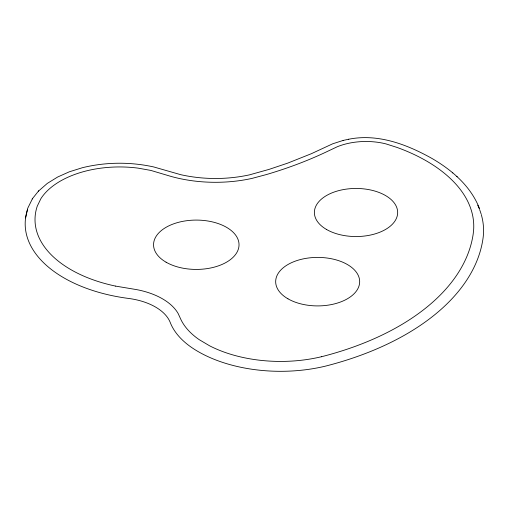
<?xml version="1.0" encoding="UTF-8"?>
<svg xmlns="http://www.w3.org/2000/svg" width="509" height="509" viewBox="0 0 509 509"><rect width="100%" height="100%" fill="white"/><g stroke="black" fill="none" stroke-linecap="round" stroke-linejoin="round"><path stroke-width="0.76" d="M25.603 217.916L27.76 208.194L32.519 198.555M38.442 191.142L47.318 183.393L57.708 176.992L69.339 171.8L82.452 167.696C105.738 161.989 130.272 161.779 153.68 166.939L180.746 174.689C203.25 179.702 226.829 179.753 249.365 174.886L269.096 169.376L287.712 163.128L311.343 153.712L332.733 143.78L343.244 140.408M32.207 198.949L38.729 190.773M348.589 139.262C377.748 133.326 406.869 144.378 431.969 158.458C451.967 170.044 470.825 186.269 479.383 208.308M343.047 140.452L348.735 139.231M115.594 286.115L136.577 289.615A65.025 37.545 0 0 1 178.22 313.659L180.797 319.308A92.555 53.432 0 0 0 199.204 339.656L209.593 345.802A106.725 61.621 0 0 0 321.44 356.739M452.495 172.653L452.819 172.939M456.834 176.47L457.165 176.763M115.6 286.109A122.567 70.764 0 0 1 37.252 206.177L40.879 198.675A83.87 48.419 0 0 1 138.06 168.129L150.861 170.426L170.273 176.203A101.978 58.879 0 0 0 252.07 178.385L266.385 174.562A333.649 192.631 0 0 0 327.726 151.262L337.359 146.713A49.857 28.784 0 0 1 385.867 143.869L396.905 147.387A165.024 95.278 0 0 1 453.462 181.56A158.274 91.378 0 0 1 473.669 229.362L473.217 233.828A255.563 147.546 0 0 1 321.446 356.745M27.613 209.269A132.435 76.458 0 0 0 128.529 298.433A55.201 31.87 0 0 1 170.254 322.528A102.373 59.101 0 0 0 194.603 349.441A116.593 67.315 0 0 0 325.27 366.181A265.405 153.228 0 0 0 482.996 238.568A168.085 97.041 0 0 0 481.291 214.601M477.741 205.21A168.085 97.041 0 0 1 479.459 209.212M479.72 209.88A168.085 97.041 0 0 1 481.088 213.926M326.574 229.502A41.643 24.044 0 0 0 396.244 218.724A41.643 24.044 0 0 0 345.242 189.278A41.643 24.044 0 0 0 326.574 229.502M166.08 262.199A42.731 24.667 0 0 0 237.569 251.141A42.731 24.667 0 0 0 185.231 220.925A42.731 24.667 0 0 0 166.08 262.199M287.967 298.808A42.005 24.254 0 0 0 358.241 287.935A42.005 24.254 0 0 0 306.793 258.235A42.005 24.254 0 0 0 287.967 298.808"/></g></svg>
